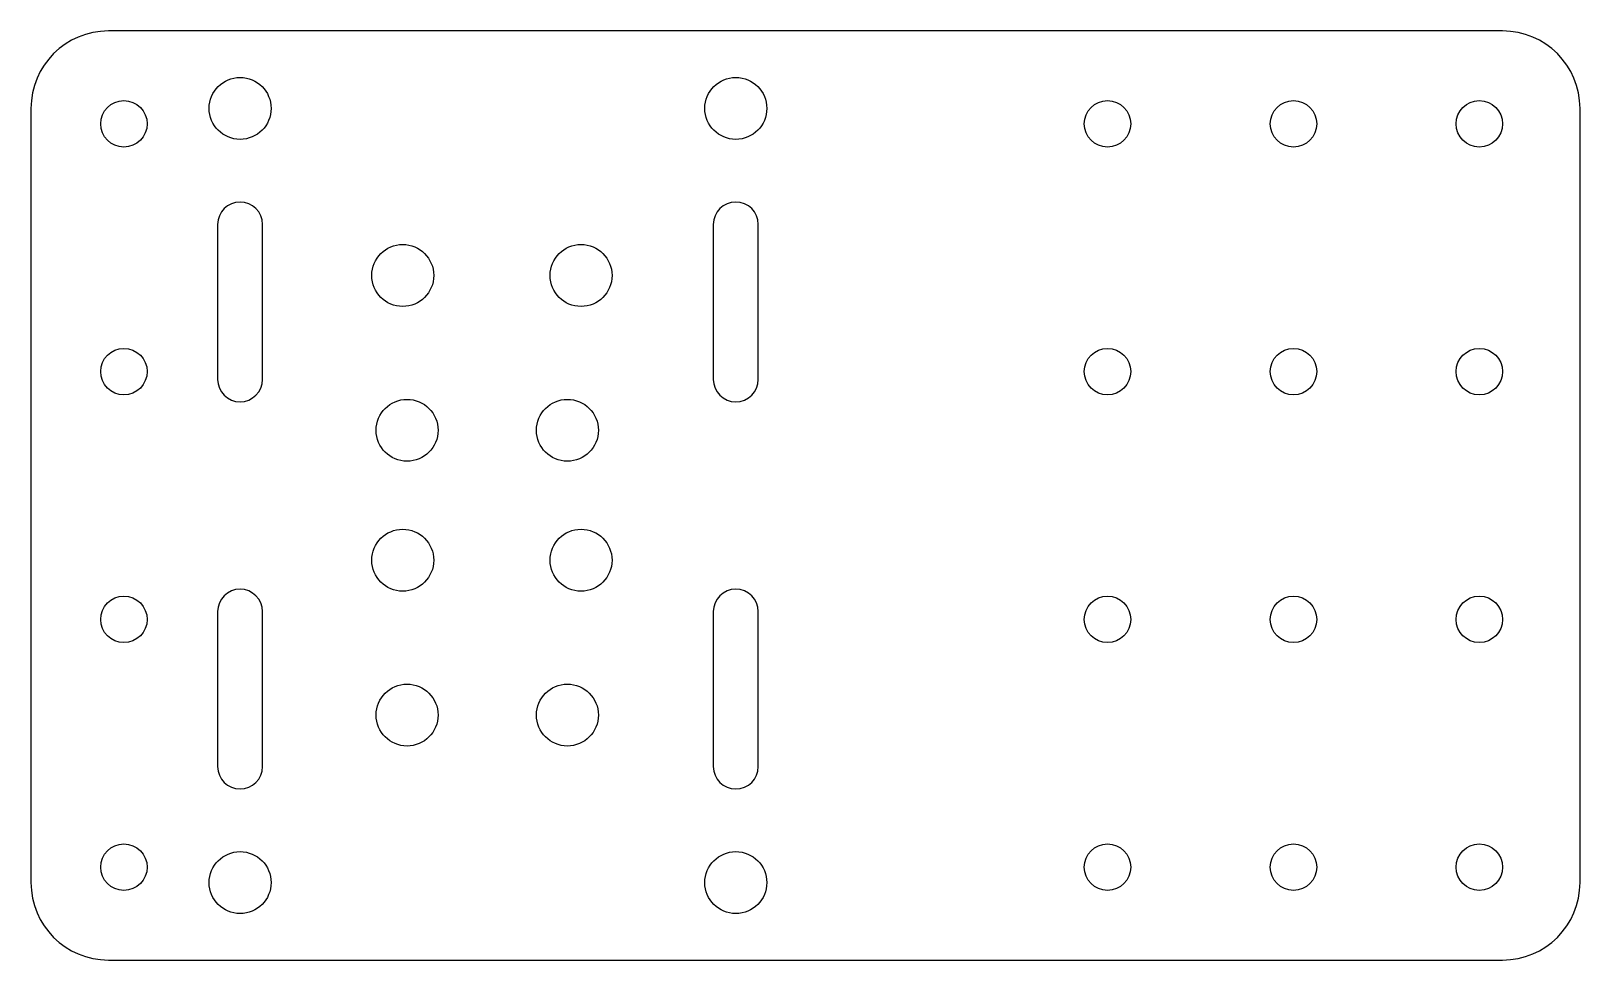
# Model space of a CAD drawing. Header units: millimetres. Extents: x -50 to 50, y -30 to 30.
import ezdxf

# ---------------------------------------------------------------- set-up
doc = ezdxf.new("R2010")
doc.units = ezdxf.units.MM

msp = doc.modelspace()

# ---------------------------------------------------------------- linework, layer by layer
at = {"color": 7, "linetype": 'Continuous', "lineweight": 25}
for p, q in [((45, 30), (-45, 30)), ((-50, 25), (-50, -25)), ((50, -25), (50, 25)), ((-37.95, 17.5), (-37.95, 7.5)), ((-35.05, 7.5), (-35.05, 17.5)), ((-5.95, 17.5), (-5.95, 7.5)), ((-3.05, 7.5), (-3.05, 17.5)), ((-37.95, -7.5), (-37.95, -17.5)), ((-35.05, -17.5), (-35.05, -7.5)), ((-5.95, -7.5), (-5.95, -17.5)), ((-3.05, -17.5), (-3.05, -7.5)), ((-45, -30), (45, -30))]:
    msp.add_line(p, q, dxfattribs=at)
for centre, radius in [((-36.5, 25), 2), ((-4.5, 25), 2), ((-44, 24), 1.5), ((19.5, 24), 1.5), ((31.5, 24), 1.5), ((43.5, 24), 1.5), ((-26, 14.21), 2), ((-14.49, 14.21), 2), ((-44, 8), 1.5), ((19.5, 8), 1.5), ((31.5, 8), 1.5), ((43.5, 8), 1.5), ((-25.72, 4.21), 2), ((-15.37, 4.21), 2), ((-26, -4.18), 2), ((-14.49, -4.18), 2), ((-44, -8), 1.5), ((19.5, -8), 1.5), ((31.5, -8), 1.5), ((43.5, -8), 1.5), ((-25.72, -14.18), 2), ((-15.37, -14.18), 2), ((-44, -24), 1.5), ((-36.5, -25), 2), ((-4.5, -25), 2), ((19.5, -24), 1.5), ((31.5, -24), 1.5), ((43.5, -24), 1.5)]:
    msp.add_circle(centre, radius, dxfattribs=at)
for centre, radius, start, end in [((-45, 25), 5, 90, 180), ((45, 25), 5, 0, 90), ((-36.5, 17.5), 1.45, 0, 180), ((-4.5, 17.5), 1.45, 0, 180), ((-36.5, 7.5), 1.45, 180, 0), ((-4.5, 7.5), 1.45, 180, 0), ((-36.5, -7.5), 1.45, 0, 180), ((-4.5, -7.5), 1.45, 0, 180), ((-36.5, -17.5), 1.45, 180, 0), ((-4.5, -17.5), 1.45, 180, 0), ((-45, -25), 5, 180, 270), ((45, -25), 5, 270, 0)]:
    msp.add_arc(centre, radius, start, end, dxfattribs=at)

doc.saveas('drawing.dxf')
